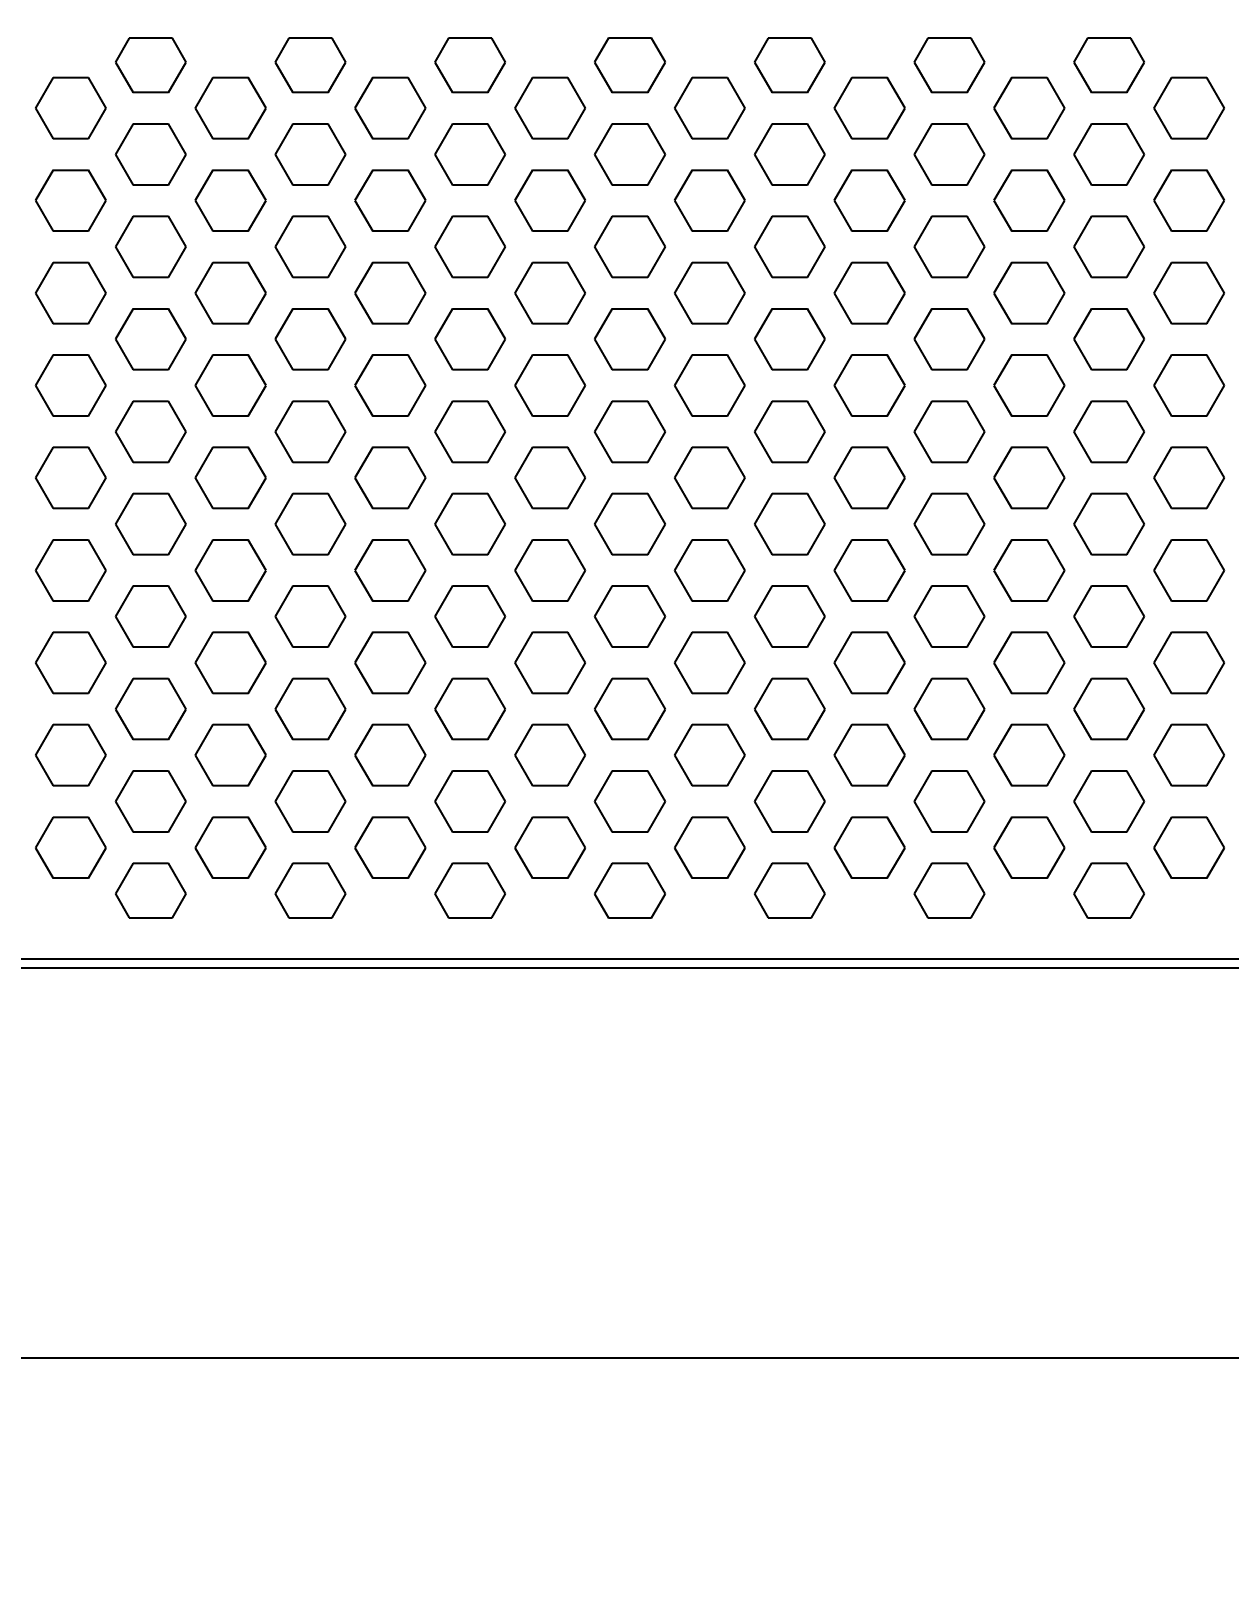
# Model space of a CAD drawing. Header units: inches. Extents: x 0.1 to 21.8, y 1.5 to 18.3.
# Drawn here: x 7.716 to 9.96, y 9.399 to 12.295 of the extents above; entities that cross this region are included whole.
import ezdxf

# ---------------------------------------------------------------- set-up
doc = ezdxf.new("R2010")
doc.units = ezdxf.units.IN
doc.header["$MEASUREMENT"] = 0
doc.layers.get('Defpoints').update_dxf_attribs({"color": 1})
doc.layers.add('Honeycomb', color=7, linetype='Continuous', true_color=0xffffff)
doc.styles.get("Standard").update_dxf_attribs({"font": 'Arial.ttf'})
doc.dimstyles.new('.1 DIM', dxfattribs={"dimscale": 0, "dimtxt": 0.15, "dimasz": 0.1, "dimexe": 0.18, "dimexo": 0.0625, "dimgap": 0.09, "dimtad": 0, "dimtih": 1, "dimtoh": 1, "dimdec": 5, "dimzin": 0, "dimdsep": 46, "dimlunit": 4, "dimtxsty": 'Standard', "dimcen": 0.09, "dimadec": 0, "dimazin": 0, "dimtfac": 1, "dimtdec": 5, "dimtofl": 0, "dimtmove": 0, "dimatfit": 3, "dimfxl": 1, "dimtolj": 1, "dimtzin": 0, "dimarcsym": 0})

# ---------------------------------------------------------------- blocks, each defined once
blk = doc.blocks.new('*D34')
at = {"layer": 'Defpoints', "color": 0, "lineweight": -2, "transparency": 16777216}
for p, q in [((5.7391, 11.5196), (5.7391, 13.0407)), ((17.6225, 11.5196), (17.6225, 13.0407)), ((5.8391, 12.8607), (11.0229, 12.8607)), ((17.5225, 12.8607), (12.3387, 12.8607))]:
    blk.add_line(p, q, dxfattribs=at)
at = {"layer": 'Defpoints', "color": 0, "transparency": 16777216}
for p in [(17.6225, 12.8607), (5.7391, 11.4571), (17.6225, 11.4571)]:
    blk.add_point(p, dxfattribs=at)
for points in [[(5.8391, 12.8773), (5.8391, 12.844), (5.7391, 12.8607)], [(17.5225, 12.8773), (17.5225, 12.844), (17.6225, 12.8607)]]:
    blk.add_solid(points, dxfattribs=at)
at = {"layer": 'Defpoints', "color": 0, "transparency": 16777216, "char_height": 0.15, "attachment_point": 5}
for s, insert in [('\\A1;11{\\H1x;\\S7/8;}"', (11.6808, 13.125)), ('\\A1;[301.84 mm]', (11.6808, 12.6752))]:
    blk.add_mtext(s, dxfattribs=dict(at, insert=insert))
blk = doc.blocks.new('*D35')
at = {"layer": 'Defpoints', "color": 0, "lineweight": -2, "transparency": 16777216}
for p, q in [((7.2322, 10.6786), (7.2322, 9.6283)), ((16.1294, 10.6786), (16.1294, 9.6283)), ((7.3322, 9.8083), (11.0229, 9.8083)), ((16.0294, 9.8083), (12.3387, 9.8083))]:
    blk.add_line(p, q, dxfattribs=at)
at = {"layer": 'Defpoints', "color": 0, "transparency": 16777216}
for p in [(7.2322, 10.7411), (16.1294, 10.7411), (16.1294, 9.8083)]:
    blk.add_point(p, dxfattribs=at)
for points in [[(7.3322, 9.8249), (7.3322, 9.7916), (7.2322, 9.8083)], [(16.0294, 9.8249), (16.0294, 9.7916), (16.1294, 9.8083)]]:
    blk.add_solid(points, dxfattribs=at)
at = {"layer": 'Defpoints', "color": 0, "transparency": 16777216, "char_height": 0.15, "attachment_point": 5}
for s, insert in [('\\A1;8{\\H1x;\\S29/32;}"', (11.6808, 10.0757)), ('\\A1;[225.99 mm]', (11.6808, 9.6228))]:
    blk.add_mtext(s, dxfattribs=dict(at, insert=insert))
blk = doc.blocks.new('*D38')
at = {"layer": 'Defpoints', "color": 0, "lineweight": -2, "transparency": 16777216}
for p, q in [((7.7131, 13.4143), (7.2911, 12.3251)), ((7.8131, 13.4143), (7.7131, 13.4143)), ((7.2322, 12.0831), (7.2322, 12.2631)), ((7.1422, 12.1731), (7.3222, 12.1731))]:
    blk.add_line(p, q, dxfattribs=at)
at = {"layer": 'Defpoints', "color": 0, "transparency": 16777216}
for p in [(7.255, 12.2318), (7.2095, 12.1144)]:
    blk.add_point(p, dxfattribs=at)
blk.add_solid([(7.2756, 12.3311), (7.3067, 12.3191), (7.255, 12.2318)], dxfattribs=at)
at = {"layer": 'Defpoints', "color": 0, "transparency": 16777216, "insert": (8.4699, 13.4143), "char_height": 0.15, "attachment_point": 5}
blk.add_mtext('\\A1;∅{\\H1x;\\S1/8;}"\\P [∅3.20 mm]', dxfattribs=at)

msp = doc.modelspace()

# ---------------------------------------------------------------- linework, layer by layer
at = {"layer": 'Honeycomb', "color": 250, "linetype": 'Continuous'}
for p, q in [((7.90033, 12.281185), (7.874571, 12.236569)), ((7.981395, 12.281185), (7.90033, 12.281185)), ((8.007154, 12.236569), (7.981395, 12.281185)), ((8.199525, 12.281185), (8.173766, 12.236569)), ((8.28059, 12.281185), (8.199525, 12.281185)), ((8.30635, 12.236569), (8.28059, 12.281185)), ((8.49872, 12.281185), (8.472961, 12.236569)), ((8.579785, 12.281185), (8.49872, 12.281185)), ((8.605545, 12.236569), (8.579785, 12.281185)), ((8.797915, 12.281185), (8.772156, 12.236569)), ((8.87898, 12.281185), (8.797915, 12.281185)), ((8.90474, 12.236569), (8.87898, 12.281185)), ((9.09711, 12.281185), (9.071351, 12.236569)), ((9.178176, 12.281185), (9.09711, 12.281185)), ((9.203935, 12.236569), (9.178176, 12.281185)), ((9.396305, 12.281185), (9.370546, 12.236569)), ((9.477371, 12.281185), (9.396305, 12.281185)), ((9.50313, 12.236569), (9.477371, 12.281185)), ((9.6955, 12.281185), (9.669741, 12.236569)), ((9.776566, 12.281185), (9.6955, 12.281185)), ((9.802325, 12.236569), (9.776566, 12.281185)), ((7.874571, 12.236569), (7.907717, 12.179158)), ((7.974009, 12.179158), (8.007154, 12.236569)), ((8.173766, 12.236569), (8.206912, 12.179158)), ((8.273204, 12.179158), (8.30635, 12.236569)), ((8.472961, 12.236569), (8.506107, 12.179158)), ((8.572399, 12.179158), (8.605545, 12.236569)), ((8.772156, 12.236569), (8.805302, 12.179158)), ((8.871594, 12.179158), (8.90474, 12.236569)), ((9.071351, 12.236569), (9.104497, 12.179158)), ((9.170789, 12.179158), (9.203935, 12.236569)), ((9.370546, 12.236569), (9.403692, 12.179158)), ((9.469984, 12.179158), (9.50313, 12.236569)), ((9.669741, 12.236569), (9.702887, 12.179158)), ((9.769179, 12.179158), (9.802325, 12.236569)), ((7.758119, 12.20737), (7.724973, 12.149959)), ((7.758119, 12.20737), (7.824411, 12.20737)), ((7.857557, 12.149959), (7.824411, 12.20737)), ((8.057314, 12.20737), (8.024168, 12.149959)), ((8.057314, 12.20737), (8.123606, 12.20737)), ((8.156752, 12.149959), (8.123606, 12.20737)), ((8.356509, 12.20737), (8.323363, 12.149959)), ((8.356509, 12.20737), (8.422801, 12.20737)), ((8.455947, 12.149959), (8.422801, 12.20737)), ((8.655704, 12.20737), (8.622559, 12.149959)), ((8.655704, 12.20737), (8.721996, 12.20737)), ((8.755142, 12.149959), (8.721996, 12.20737)), ((8.954899, 12.20737), (8.921754, 12.149959)), ((8.954899, 12.20737), (9.021191, 12.20737)), ((9.054337, 12.149959), (9.021191, 12.20737)), ((9.254095, 12.20737), (9.220949, 12.149959)), ((9.254095, 12.20737), (9.320386, 12.20737)), ((9.353532, 12.149959), (9.320386, 12.20737)), ((9.55329, 12.20737), (9.520144, 12.149959)), ((9.55329, 12.20737), (9.619581, 12.20737)), ((9.652727, 12.149959), (9.619581, 12.20737)), ((9.852485, 12.20737), (9.819339, 12.149959)), ((9.852485, 12.20737), (9.918777, 12.20737)), ((9.951922, 12.149959), (9.918777, 12.20737)), ((7.974009, 12.179158), (7.907717, 12.179158)), ((8.273204, 12.179158), (8.206912, 12.179158)), ((8.572399, 12.179158), (8.506107, 12.179158)), ((8.871594, 12.179158), (8.805302, 12.179158)), ((9.170789, 12.179158), (9.104497, 12.179158)), ((9.469984, 12.179158), (9.403692, 12.179158)), ((9.769179, 12.179158), (9.702887, 12.179158)), ((7.724973, 12.149959), (7.758119, 12.092549)), ((7.824411, 12.092549), (7.857557, 12.149959)), ((8.024168, 12.149959), (8.057314, 12.092549)), ((8.123606, 12.092549), (8.156752, 12.149959)), ((8.323363, 12.149959), (8.356509, 12.092549)), ((8.422801, 12.092549), (8.455947, 12.149959)), ((8.622559, 12.149959), (8.655704, 12.092549)), ((8.721996, 12.092549), (8.755142, 12.149959)), ((8.921754, 12.149959), (8.954899, 12.092549)), ((9.021191, 12.092549), (9.054337, 12.149959)), ((9.220949, 12.149959), (9.254095, 12.092549)), ((9.320386, 12.092549), (9.353532, 12.149959)), ((9.520144, 12.149959), (9.55329, 12.092549)), ((9.619581, 12.092549), (9.652727, 12.149959)), ((9.819339, 12.149959), (9.852485, 12.092549)), ((9.918777, 12.092549), (9.951922, 12.149959)), ((7.907717, 12.120761), (7.874571, 12.06335)), ((7.907717, 12.120761), (7.974009, 12.120761)), ((8.007154, 12.06335), (7.974009, 12.120761)), ((8.206912, 12.120761), (8.173766, 12.06335)), ((8.206912, 12.120761), (8.273204, 12.120761)), ((8.30635, 12.06335), (8.273204, 12.120761)), ((8.506107, 12.120761), (8.472961, 12.06335)), ((8.506107, 12.120761), (8.572399, 12.120761)), ((8.605545, 12.06335), (8.572399, 12.120761)), ((8.805302, 12.120761), (8.772156, 12.06335)), ((8.805302, 12.120761), (8.871594, 12.120761)), ((8.90474, 12.06335), (8.871594, 12.120761)), ((9.104497, 12.120761), (9.071351, 12.06335)), ((9.104497, 12.120761), (9.170789, 12.120761)), ((9.203935, 12.06335), (9.170789, 12.120761)), ((9.403692, 12.120761), (9.370546, 12.06335)), ((9.403692, 12.120761), (9.469984, 12.120761)), ((9.50313, 12.06335), (9.469984, 12.120761)), ((9.702887, 12.120761), (9.669741, 12.06335)), ((9.702887, 12.120761), (9.769179, 12.120761)), ((9.802325, 12.06335), (9.769179, 12.120761)), ((7.824411, 12.092549), (7.758119, 12.092549)), ((8.123606, 12.092549), (8.057314, 12.092549)), ((8.422801, 12.092549), (8.356509, 12.092549)), ((8.721996, 12.092549), (8.655704, 12.092549)), ((9.021191, 12.092549), (8.954899, 12.092549)), ((9.320386, 12.092549), (9.254095, 12.092549)), ((9.619581, 12.092549), (9.55329, 12.092549)), ((9.918777, 12.092549), (9.852485, 12.092549)), ((7.874571, 12.06335), (7.907717, 12.00594)), ((7.974009, 12.00594), (8.007154, 12.06335)), ((8.173766, 12.06335), (8.206912, 12.00594)), ((8.273204, 12.00594), (8.30635, 12.06335)), ((8.472961, 12.06335), (8.506107, 12.00594)), ((8.572399, 12.00594), (8.605545, 12.06335)), ((8.772156, 12.06335), (8.805302, 12.00594)), ((8.871594, 12.00594), (8.90474, 12.06335)), ((9.071351, 12.06335), (9.104497, 12.00594)), ((9.170789, 12.00594), (9.203935, 12.06335)), ((9.370546, 12.06335), (9.403692, 12.00594)), ((9.469984, 12.00594), (9.50313, 12.06335)), ((9.669741, 12.06335), (9.702887, 12.00594)), ((9.769179, 12.00594), (9.802325, 12.06335)), ((7.758119, 12.034152), (7.724973, 11.976741)), ((7.758119, 12.034152), (7.824411, 12.034152)), ((7.857557, 11.976741), (7.824411, 12.034152)), ((8.057314, 12.034152), (8.024168, 11.976741)), ((8.057314, 12.034152), (8.123606, 12.034152)), ((8.156752, 11.976741), (8.123606, 12.034152)), ((8.356509, 12.034152), (8.323363, 11.976741)), ((8.356509, 12.034152), (8.422801, 12.034152)), ((8.455947, 11.976741), (8.422801, 12.034152)), ((8.655704, 12.034152), (8.622559, 11.976741)), ((8.655704, 12.034152), (8.721996, 12.034152)), ((8.755142, 11.976741), (8.721996, 12.034152)), ((8.954899, 12.034152), (8.921754, 11.976741)), ((8.954899, 12.034152), (9.021191, 12.034152)), ((9.054337, 11.976741), (9.021191, 12.034152)), ((9.254095, 12.034152), (9.220949, 11.976741)), ((9.254095, 12.034152), (9.320386, 12.034152)), ((9.353532, 11.976741), (9.320386, 12.034152)), ((9.55329, 12.034152), (9.520144, 11.976741)), ((9.55329, 12.034152), (9.619581, 12.034152)), ((9.652727, 11.976741), (9.619581, 12.034152)), ((9.852485, 12.034152), (9.819339, 11.976741)), ((9.852485, 12.034152), (9.918777, 12.034152)), ((9.951922, 11.976741), (9.918777, 12.034152)), ((7.974009, 12.00594), (7.907717, 12.00594)), ((8.273204, 12.00594), (8.206912, 12.00594)), ((8.572399, 12.00594), (8.506107, 12.00594)), ((8.871594, 12.00594), (8.805302, 12.00594)), ((9.170789, 12.00594), (9.104497, 12.00594)), ((9.469984, 12.00594), (9.403692, 12.00594)), ((9.769179, 12.00594), (9.702887, 12.00594)), ((7.724973, 11.976741), (7.758119, 11.919331)), ((7.824411, 11.919331), (7.857557, 11.976741)), ((8.024168, 11.976741), (8.057314, 11.919331)), ((8.123606, 11.919331), (8.156752, 11.976741)), ((8.323363, 11.976741), (8.356509, 11.919331)), ((8.422801, 11.919331), (8.455947, 11.976741)), ((8.622559, 11.976741), (8.655704, 11.919331)), ((8.721996, 11.919331), (8.755142, 11.976741)), ((8.921754, 11.976741), (8.954899, 11.919331)), ((9.021191, 11.919331), (9.054337, 11.976741)), ((9.220949, 11.976741), (9.254095, 11.919331)), ((9.320386, 11.919331), (9.353532, 11.976741)), ((9.520144, 11.976741), (9.55329, 11.919331)), ((9.619581, 11.919331), (9.652727, 11.976741)), ((9.819339, 11.976741), (9.852485, 11.919331)), ((9.918777, 11.919331), (9.951922, 11.976741)), ((7.907717, 11.947543), (7.874571, 11.890132)), ((7.907717, 11.947543), (7.974009, 11.947543)), ((8.007154, 11.890132), (7.974009, 11.947543)), ((8.206912, 11.947543), (8.173766, 11.890132)), ((8.206912, 11.947543), (8.273204, 11.947543)), ((8.30635, 11.890132), (8.273204, 11.947543)), ((8.506107, 11.947543), (8.472961, 11.890132)), ((8.506107, 11.947543), (8.572399, 11.947543)), ((8.605545, 11.890132), (8.572399, 11.947543)), ((8.805302, 11.947543), (8.772156, 11.890132)), ((8.805302, 11.947543), (8.871594, 11.947543)), ((8.90474, 11.890132), (8.871594, 11.947543)), ((9.104497, 11.947543), (9.071351, 11.890132)), ((9.104497, 11.947543), (9.170789, 11.947543)), ((9.203935, 11.890132), (9.170789, 11.947543)), ((9.403692, 11.947543), (9.370546, 11.890132)), ((9.403692, 11.947543), (9.469984, 11.947543)), ((9.50313, 11.890132), (9.469984, 11.947543)), ((9.702887, 11.947543), (9.669741, 11.890132)), ((9.702887, 11.947543), (9.769179, 11.947543)), ((9.802325, 11.890132), (9.769179, 11.947543)), ((7.824411, 11.919331), (7.758119, 11.919331)), ((8.123606, 11.919331), (8.057314, 11.919331)), ((8.422801, 11.919331), (8.356509, 11.919331)), ((8.721996, 11.919331), (8.655704, 11.919331)), ((9.021191, 11.919331), (8.954899, 11.919331)), ((9.320386, 11.919331), (9.254095, 11.919331)), ((9.619581, 11.919331), (9.55329, 11.919331)), ((9.918777, 11.919331), (9.852485, 11.919331)), ((7.874571, 11.890132), (7.907717, 11.832722)), ((7.974009, 11.832722), (8.007154, 11.890132)), ((8.173766, 11.890132), (8.206912, 11.832722)), ((8.273204, 11.832722), (8.30635, 11.890132)), ((8.472961, 11.890132), (8.506107, 11.832722)), ((8.572399, 11.832722), (8.605545, 11.890132)), ((8.772156, 11.890132), (8.805302, 11.832722)), ((8.871594, 11.832722), (8.90474, 11.890132)), ((9.071351, 11.890132), (9.104497, 11.832722)), ((9.170789, 11.832722), (9.203935, 11.890132)), ((9.370546, 11.890132), (9.403692, 11.832722)), ((9.469984, 11.832722), (9.50313, 11.890132)), ((9.669741, 11.890132), (9.702887, 11.832722)), ((9.769179, 11.832722), (9.802325, 11.890132)), ((7.758119, 11.860933), (7.724973, 11.803523)), ((7.758119, 11.860933), (7.824411, 11.860933)), ((7.857557, 11.803523), (7.824411, 11.860933)), ((8.057314, 11.860933), (8.024168, 11.803523)), ((8.057314, 11.860933), (8.123606, 11.860933)), ((8.156752, 11.803523), (8.123606, 11.860933)), ((8.356509, 11.860933), (8.323363, 11.803523)), ((8.356509, 11.860933), (8.422801, 11.860933)), ((8.455947, 11.803523), (8.422801, 11.860933)), ((8.655704, 11.860933), (8.622559, 11.803523)), ((8.655704, 11.860933), (8.721996, 11.860933)), ((8.755142, 11.803523), (8.721996, 11.860933)), ((8.954899, 11.860933), (8.921754, 11.803523)), ((8.954899, 11.860933), (9.021191, 11.860933)), ((9.054337, 11.803523), (9.021191, 11.860933)), ((9.254095, 11.860933), (9.220949, 11.803523)), ((9.254095, 11.860933), (9.320386, 11.860933)), ((9.353532, 11.803523), (9.320386, 11.860933)), ((9.55329, 11.860933), (9.520144, 11.803523)), ((9.55329, 11.860933), (9.619581, 11.860933)), ((9.652727, 11.803523), (9.619581, 11.860933)), ((9.852485, 11.860933), (9.819339, 11.803523)), ((9.852485, 11.860933), (9.918777, 11.860933)), ((9.951922, 11.803523), (9.918777, 11.860933)), ((7.974009, 11.832722), (7.907717, 11.832722)), ((8.273204, 11.832722), (8.206912, 11.832722)), ((8.572399, 11.832722), (8.506107, 11.832722)), ((8.871594, 11.832722), (8.805302, 11.832722)), ((9.170789, 11.832722), (9.104497, 11.832722)), ((9.469984, 11.832722), (9.403692, 11.832722)), ((9.769179, 11.832722), (9.702887, 11.832722)), ((7.724973, 11.803523), (7.758119, 11.746113)), ((7.824411, 11.746113), (7.857557, 11.803523)), ((8.024168, 11.803523), (8.057314, 11.746113)), ((8.123606, 11.746113), (8.156752, 11.803523)), ((8.323363, 11.803523), (8.356509, 11.746113)), ((8.422801, 11.746113), (8.455947, 11.803523)), ((8.622559, 11.803523), (8.655704, 11.746113)), ((8.721996, 11.746113), (8.755142, 11.803523)), ((8.921754, 11.803523), (8.954899, 11.746113)), ((9.021191, 11.746113), (9.054337, 11.803523)), ((9.220949, 11.803523), (9.254095, 11.746113)), ((9.320386, 11.746113), (9.353532, 11.803523)), ((9.520144, 11.803523), (9.55329, 11.746113)), ((9.619581, 11.746113), (9.652727, 11.803523)), ((9.819339, 11.803523), (9.852485, 11.746113)), ((9.918777, 11.746113), (9.951922, 11.803523)), ((7.907717, 11.774324), (7.874571, 11.716914)), ((7.907717, 11.774324), (7.974009, 11.774324)), ((8.007154, 11.716914), (7.974009, 11.774324)), ((8.206912, 11.774324), (8.173766, 11.716914)), ((8.206912, 11.774324), (8.273204, 11.774324)), ((8.30635, 11.716914), (8.273204, 11.774324)), ((8.506107, 11.774324), (8.472961, 11.716914)), ((8.506107, 11.774324), (8.572399, 11.774324)), ((8.605545, 11.716914), (8.572399, 11.774324)), ((8.805302, 11.774324), (8.772156, 11.716914)), ((8.805302, 11.774324), (8.871594, 11.774324)), ((8.90474, 11.716914), (8.871594, 11.774324)), ((9.104497, 11.774324), (9.071351, 11.716914)), ((9.104497, 11.774324), (9.170789, 11.774324)), ((9.203935, 11.716914), (9.170789, 11.774324)), ((9.403692, 11.774324), (9.370546, 11.716914)), ((9.403692, 11.774324), (9.469984, 11.774324)), ((9.50313, 11.716914), (9.469984, 11.774324)), ((9.702887, 11.774324), (9.669741, 11.716914)), ((9.702887, 11.774324), (9.769179, 11.774324)), ((9.802325, 11.716914), (9.769179, 11.774324)), ((7.824411, 11.746113), (7.758119, 11.746113)), ((8.123606, 11.746113), (8.057314, 11.746113)), ((8.422801, 11.746113), (8.356509, 11.746113)), ((8.721996, 11.746113), (8.655704, 11.746113)), ((9.021191, 11.746113), (8.954899, 11.746113)), ((9.320386, 11.746113), (9.254095, 11.746113)), ((9.619581, 11.746113), (9.55329, 11.746113)), ((9.918777, 11.746113), (9.852485, 11.746113)), ((7.874571, 11.716914), (7.907717, 11.659504)), ((7.974009, 11.659504), (8.007154, 11.716914)), ((8.173766, 11.716914), (8.206912, 11.659504)), ((8.273204, 11.659504), (8.30635, 11.716914)), ((8.472961, 11.716914), (8.506107, 11.659504)), ((8.572399, 11.659504), (8.605545, 11.716914)), ((8.772156, 11.716914), (8.805302, 11.659504)), ((8.871594, 11.659504), (8.90474, 11.716914)), ((9.071351, 11.716914), (9.104497, 11.659504)), ((9.170789, 11.659504), (9.203935, 11.716914)), ((9.370546, 11.716914), (9.403692, 11.659504)), ((9.469984, 11.659504), (9.50313, 11.716914)), ((9.669741, 11.716914), (9.702887, 11.659504)), ((9.769179, 11.659504), (9.802325, 11.716914)), ((7.758119, 11.687715), (7.724973, 11.630305)), ((7.758119, 11.687715), (7.824411, 11.687715)), ((7.857557, 11.630305), (7.824411, 11.687715)), ((8.057314, 11.687715), (8.024168, 11.630305)), ((8.057314, 11.687715), (8.123606, 11.687715)), ((8.156752, 11.630305), (8.123606, 11.687715)), ((8.356509, 11.687715), (8.323363, 11.630305)), ((8.356509, 11.687715), (8.422801, 11.687715)), ((8.455947, 11.630305), (8.422801, 11.687715)), ((8.655704, 11.687715), (8.622559, 11.630305)), ((8.655704, 11.687715), (8.721996, 11.687715)), ((8.755142, 11.630305), (8.721996, 11.687715)), ((8.954899, 11.687715), (8.921754, 11.630305)), ((8.954899, 11.687715), (9.021191, 11.687715)), ((9.054337, 11.630305), (9.021191, 11.687715)), ((9.254095, 11.687715), (9.220949, 11.630305)), ((9.254095, 11.687715), (9.320386, 11.687715)), ((9.353532, 11.630305), (9.320386, 11.687715)), ((9.55329, 11.687715), (9.520144, 11.630305)), ((9.55329, 11.687715), (9.619581, 11.687715)), ((9.652727, 11.630305), (9.619581, 11.687715)), ((9.852485, 11.687715), (9.819339, 11.630305)), ((9.852485, 11.687715), (9.918777, 11.687715)), ((9.951922, 11.630305), (9.918777, 11.687715)), ((7.974009, 11.659504), (7.907717, 11.659504)), ((8.273204, 11.659504), (8.206912, 11.659504)), ((8.572399, 11.659504), (8.506107, 11.659504)), ((8.871594, 11.659504), (8.805302, 11.659504)), ((9.170789, 11.659504), (9.104497, 11.659504)), ((9.469984, 11.659504), (9.403692, 11.659504)), ((9.769179, 11.659504), (9.702887, 11.659504)), ((7.724973, 11.630305), (7.758119, 11.572894)), ((7.824411, 11.572894), (7.857557, 11.630305)), ((8.024168, 11.630305), (8.057314, 11.572894)), ((8.123606, 11.572894), (8.156752, 11.630305)), ((8.323363, 11.630305), (8.356509, 11.572894)), ((8.422801, 11.572894), (8.455947, 11.630305)), ((8.622559, 11.630305), (8.655704, 11.572894)), ((8.721996, 11.572894), (8.755142, 11.630305)), ((8.921754, 11.630305), (8.954899, 11.572894)), ((9.021191, 11.572894), (9.054337, 11.630305)), ((9.220949, 11.630305), (9.254095, 11.572894)), ((9.320386, 11.572894), (9.353532, 11.630305)), ((9.520144, 11.630305), (9.55329, 11.572894)), ((9.619581, 11.572894), (9.652727, 11.630305)), ((9.819339, 11.630305), (9.852485, 11.572894)), ((9.918777, 11.572894), (9.951922, 11.630305)), ((7.907717, 11.601106), (7.874571, 11.543696)), ((7.907717, 11.601106), (7.974009, 11.601106)), ((8.007154, 11.543696), (7.974009, 11.601106)), ((8.206912, 11.601106), (8.173766, 11.543696)), ((8.206912, 11.601106), (8.273204, 11.601106)), ((8.30635, 11.543696), (8.273204, 11.601106)), ((8.506107, 11.601106), (8.472961, 11.543696)), ((8.506107, 11.601106), (8.572399, 11.601106)), ((8.605545, 11.543696), (8.572399, 11.601106)), ((8.805302, 11.601106), (8.772156, 11.543696)), ((8.805302, 11.601106), (8.871594, 11.601106)), ((8.90474, 11.543696), (8.871594, 11.601106)), ((9.104497, 11.601106), (9.071351, 11.543696)), ((9.104497, 11.601106), (9.170789, 11.601106)), ((9.203935, 11.543696), (9.170789, 11.601106)), ((9.403692, 11.601106), (9.370546, 11.543696)), ((9.403692, 11.601106), (9.469984, 11.601106)), ((9.50313, 11.543696), (9.469984, 11.601106)), ((9.702887, 11.601106), (9.669741, 11.543696)), ((9.702887, 11.601106), (9.769179, 11.601106)), ((9.802325, 11.543696), (9.769179, 11.601106)), ((7.824411, 11.572894), (7.758119, 11.572894)), ((8.123606, 11.572894), (8.057314, 11.572894)), ((8.422801, 11.572894), (8.356509, 11.572894)), ((8.721996, 11.572894), (8.655704, 11.572894)), ((9.021191, 11.572894), (8.954899, 11.572894)), ((9.320386, 11.572894), (9.254095, 11.572894)), ((9.619581, 11.572894), (9.55329, 11.572894)), ((9.918777, 11.572894), (9.852485, 11.572894)), ((7.874571, 11.543696), (7.907717, 11.486285)), ((7.974009, 11.486285), (8.007154, 11.543696)), ((8.173766, 11.543696), (8.206912, 11.486285)), ((8.273204, 11.486285), (8.30635, 11.543696)), ((8.472961, 11.543696), (8.506107, 11.486285)), ((8.572399, 11.486285), (8.605545, 11.543696)), ((8.772156, 11.543696), (8.805302, 11.486285)), ((8.871594, 11.486285), (8.90474, 11.543696)), ((9.071351, 11.543696), (9.104497, 11.486285)), ((9.170789, 11.486285), (9.203935, 11.543696)), ((9.370546, 11.543696), (9.403692, 11.486285)), ((9.469984, 11.486285), (9.50313, 11.543696)), ((9.669741, 11.543696), (9.702887, 11.486285)), ((9.769179, 11.486285), (9.802325, 11.543696)), ((7.758119, 11.514497), (7.724973, 11.457087)), ((7.758119, 11.514497), (7.824411, 11.514497)), ((7.857557, 11.457087), (7.824411, 11.514497)), ((8.057314, 11.514497), (8.024168, 11.457087)), ((8.057314, 11.514497), (8.123606, 11.514497)), ((8.156752, 11.457087), (8.123606, 11.514497)), ((8.356509, 11.514497), (8.323363, 11.457087)), ((8.356509, 11.514497), (8.422801, 11.514497)), ((8.455947, 11.457087), (8.422801, 11.514497)), ((8.655704, 11.514497), (8.622559, 11.457087)), ((8.655704, 11.514497), (8.721996, 11.514497)), ((8.755142, 11.457087), (8.721996, 11.514497)), ((8.954899, 11.514497), (8.921754, 11.457087)), ((8.954899, 11.514497), (9.021191, 11.514497)), ((9.054337, 11.457087), (9.021191, 11.514497)), ((9.254095, 11.514497), (9.220949, 11.457087)), ((9.254095, 11.514497), (9.320386, 11.514497)), ((9.353532, 11.457087), (9.320386, 11.514497)), ((9.55329, 11.514497), (9.520144, 11.457087)), ((9.55329, 11.514497), (9.619581, 11.514497)), ((9.652727, 11.457087), (9.619581, 11.514497)), ((9.852485, 11.514497), (9.819339, 11.457087)), ((9.852485, 11.514497), (9.918777, 11.514497)), ((9.951922, 11.457087), (9.918777, 11.514497)), ((7.974009, 11.486285), (7.907717, 11.486285)), ((8.273204, 11.486285), (8.206912, 11.486285)), ((8.572399, 11.486285), (8.506107, 11.486285)), ((8.871594, 11.486285), (8.805302, 11.486285)), ((9.170789, 11.486285), (9.104497, 11.486285)), ((9.469984, 11.486285), (9.403692, 11.486285)), ((9.769179, 11.486285), (9.702887, 11.486285)), ((7.724973, 11.457087), (7.758119, 11.399676)), ((7.824411, 11.399676), (7.857557, 11.457087)), ((8.024168, 11.457087), (8.057314, 11.399676)), ((8.123606, 11.399676), (8.156752, 11.457087)), ((8.323363, 11.457087), (8.356509, 11.399676)), ((8.422801, 11.399676), (8.455947, 11.457087)), ((8.622559, 11.457087), (8.655704, 11.399676)), ((8.721996, 11.399676), (8.755142, 11.457087)), ((8.921754, 11.457087), (8.954899, 11.399676)), ((9.021191, 11.399676), (9.054337, 11.457087)), ((9.220949, 11.457087), (9.254095, 11.399676)), ((9.320386, 11.399676), (9.353532, 11.457087)), ((9.520144, 11.457087), (9.55329, 11.399676)), ((9.619581, 11.399676), (9.652727, 11.457087)), ((9.819339, 11.457087), (9.852485, 11.399676)), ((9.918777, 11.399676), (9.951922, 11.457087)), ((7.907717, 11.427888), (7.874571, 11.370478)), ((7.907717, 11.427888), (7.974009, 11.427888)), ((8.007154, 11.370478), (7.974009, 11.427888)), ((8.206912, 11.427888), (8.173766, 11.370478)), ((8.206912, 11.427888), (8.273204, 11.427888)), ((8.30635, 11.370478), (8.273204, 11.427888)), ((8.506107, 11.427888), (8.472961, 11.370478)), ((8.506107, 11.427888), (8.572399, 11.427888)), ((8.605545, 11.370478), (8.572399, 11.427888)), ((8.805302, 11.427888), (8.772156, 11.370478)), ((8.805302, 11.427888), (8.871594, 11.427888)), ((8.90474, 11.370478), (8.871594, 11.427888)), ((9.104497, 11.427888), (9.071351, 11.370478)), ((9.104497, 11.427888), (9.170789, 11.427888)), ((9.203935, 11.370478), (9.170789, 11.427888)), ((9.403692, 11.427888), (9.370546, 11.370478)), ((9.403692, 11.427888), (9.469984, 11.427888)), ((9.50313, 11.370478), (9.469984, 11.427888)), ((9.702887, 11.427888), (9.669741, 11.370478)), ((9.702887, 11.427888), (9.769179, 11.427888)), ((9.802325, 11.370478), (9.769179, 11.427888)), ((7.824411, 11.399676), (7.758119, 11.399676)), ((8.123606, 11.399676), (8.057314, 11.399676)), ((8.422801, 11.399676), (8.356509, 11.399676)), ((8.721996, 11.399676), (8.655704, 11.399676)), ((9.021191, 11.399676), (8.954899, 11.399676)), ((9.320386, 11.399676), (9.254095, 11.399676)), ((9.619581, 11.399676), (9.55329, 11.399676)), ((9.918777, 11.399676), (9.852485, 11.399676)), ((7.874571, 11.370478), (7.907717, 11.313067)), ((7.974009, 11.313067), (8.007154, 11.370478)), ((8.173766, 11.370478), (8.206912, 11.313067)), ((8.273204, 11.313067), (8.30635, 11.370478)), ((8.472961, 11.370478), (8.506107, 11.313067)), ((8.572399, 11.313067), (8.605545, 11.370478)), ((8.772156, 11.370478), (8.805302, 11.313067)), ((8.871594, 11.313067), (8.90474, 11.370478)), ((9.071351, 11.370478), (9.104497, 11.313067)), ((9.170789, 11.313067), (9.203935, 11.370478)), ((9.370546, 11.370478), (9.403692, 11.313067)), ((9.469984, 11.313067), (9.50313, 11.370478)), ((9.669741, 11.370478), (9.702887, 11.313067)), ((9.769179, 11.313067), (9.802325, 11.370478)), ((7.758119, 11.341279), (7.724973, 11.283868)), ((7.758119, 11.341279), (7.824411, 11.341279)), ((7.857557, 11.283868), (7.824411, 11.341279)), ((8.057314, 11.341279), (8.024168, 11.283868)), ((8.057314, 11.341279), (8.123606, 11.341279)), ((8.156752, 11.283868), (8.123606, 11.341279)), ((8.356509, 11.341279), (8.323363, 11.283868)), ((8.356509, 11.341279), (8.422801, 11.341279)), ((8.455947, 11.283868), (8.422801, 11.341279)), ((8.655704, 11.341279), (8.622559, 11.283868)), ((8.655704, 11.341279), (8.721996, 11.341279)), ((8.755142, 11.283868), (8.721996, 11.341279)), ((8.954899, 11.341279), (8.921754, 11.283868)), ((8.954899, 11.341279), (9.021191, 11.341279)), ((9.054337, 11.283868), (9.021191, 11.341279)), ((9.254095, 11.341279), (9.220949, 11.283868)), ((9.254095, 11.341279), (9.320386, 11.341279)), ((9.353532, 11.283868), (9.320386, 11.341279)), ((9.55329, 11.341279), (9.520144, 11.283868)), ((9.55329, 11.341279), (9.619581, 11.341279)), ((9.652727, 11.283868), (9.619581, 11.341279)), ((9.852485, 11.341279), (9.819339, 11.283868)), ((9.852485, 11.341279), (9.918777, 11.341279)), ((9.951922, 11.283868), (9.918777, 11.341279)), ((7.974009, 11.313067), (7.907717, 11.313067)), ((8.273204, 11.313067), (8.206912, 11.313067)), ((8.572399, 11.313067), (8.506107, 11.313067)), ((8.871594, 11.313067), (8.805302, 11.313067)), ((9.170789, 11.313067), (9.104497, 11.313067)), ((9.469984, 11.313067), (9.403692, 11.313067)), ((9.769179, 11.313067), (9.702887, 11.313067)), ((7.724973, 11.283868), (7.758119, 11.226458)), ((7.824411, 11.226458), (7.857557, 11.283868)), ((8.024168, 11.283868), (8.057314, 11.226458)), ((8.123606, 11.226458), (8.156752, 11.283868)), ((8.323363, 11.283868), (8.356509, 11.226458)), ((8.422801, 11.226458), (8.455947, 11.283868)), ((8.622559, 11.283868), (8.655704, 11.226458)), ((8.721996, 11.226458), (8.755142, 11.283868)), ((8.921754, 11.283868), (8.954899, 11.226458)), ((9.021191, 11.226458), (9.054337, 11.283868)), ((9.220949, 11.283868), (9.254095, 11.226458)), ((9.320386, 11.226458), (9.353532, 11.283868)), ((9.520144, 11.283868), (9.55329, 11.226458)), ((9.619581, 11.226458), (9.652727, 11.283868)), ((9.819339, 11.283868), (9.852485, 11.226458)), ((9.918777, 11.226458), (9.951922, 11.283868)), ((7.907717, 11.25467), (7.874571, 11.197259)), ((7.907717, 11.25467), (7.974009, 11.25467)), ((8.007154, 11.197259), (7.974009, 11.25467)), ((8.206912, 11.25467), (8.173766, 11.197259)), ((8.206912, 11.25467), (8.273204, 11.25467)), ((8.30635, 11.197259), (8.273204, 11.25467)), ((8.506107, 11.25467), (8.472961, 11.197259)), ((8.506107, 11.25467), (8.572399, 11.25467)), ((8.605545, 11.197259), (8.572399, 11.25467)), ((8.805302, 11.25467), (8.772156, 11.197259)), ((8.805302, 11.25467), (8.871594, 11.25467)), ((8.90474, 11.197259), (8.871594, 11.25467)), ((9.104497, 11.25467), (9.071351, 11.197259)), ((9.104497, 11.25467), (9.170789, 11.25467)), ((9.203935, 11.197259), (9.170789, 11.25467)), ((9.403692, 11.25467), (9.370546, 11.197259)), ((9.403692, 11.25467), (9.469984, 11.25467)), ((9.50313, 11.197259), (9.469984, 11.25467)), ((9.702887, 11.25467), (9.669741, 11.197259)), ((9.702887, 11.25467), (9.769179, 11.25467)), ((9.802325, 11.197259), (9.769179, 11.25467)), ((7.824411, 11.226458), (7.758119, 11.226458)), ((8.123606, 11.226458), (8.057314, 11.226458)), ((8.422801, 11.226458), (8.356509, 11.226458)), ((8.721996, 11.226458), (8.655704, 11.226458)), ((9.021191, 11.226458), (8.954899, 11.226458)), ((9.320386, 11.226458), (9.254095, 11.226458)), ((9.619581, 11.226458), (9.55329, 11.226458)), ((9.918777, 11.226458), (9.852485, 11.226458)), ((7.874571, 11.197259), (7.907717, 11.139849)), ((7.974009, 11.139849), (8.007154, 11.197259)), ((8.173766, 11.197259), (8.206912, 11.139849)), ((8.273204, 11.139849), (8.30635, 11.197259)), ((8.472961, 11.197259), (8.506107, 11.139849)), ((8.572399, 11.139849), (8.605545, 11.197259)), ((8.772156, 11.197259), (8.805302, 11.139849)), ((8.871594, 11.139849), (8.90474, 11.197259)), ((9.071351, 11.197259), (9.104497, 11.139849)), ((9.170789, 11.139849), (9.203935, 11.197259)), ((9.370546, 11.197259), (9.403692, 11.139849)), ((9.469984, 11.139849), (9.50313, 11.197259)), ((9.669741, 11.197259), (9.702887, 11.139849)), ((9.769179, 11.139849), (9.802325, 11.197259)), ((7.758119, 11.168061), (7.724973, 11.11065)), ((7.758119, 11.168061), (7.824411, 11.168061)), ((7.857557, 11.11065), (7.824411, 11.168061)), ((8.057314, 11.168061), (8.024168, 11.11065)), ((8.057314, 11.168061), (8.123606, 11.168061)), ((8.156752, 11.11065), (8.123606, 11.168061)), ((8.356509, 11.168061), (8.323363, 11.11065)), ((8.356509, 11.168061), (8.422801, 11.168061)), ((8.455947, 11.11065), (8.422801, 11.168061)), ((8.655704, 11.168061), (8.622559, 11.11065)), ((8.655704, 11.168061), (8.721996, 11.168061)), ((8.755142, 11.11065), (8.721996, 11.168061)), ((8.954899, 11.168061), (8.921754, 11.11065)), ((8.954899, 11.168061), (9.021191, 11.168061)), ((9.054337, 11.11065), (9.021191, 11.168061)), ((9.254095, 11.168061), (9.220949, 11.11065)), ((9.254095, 11.168061), (9.320386, 11.168061)), ((9.353532, 11.11065), (9.320386, 11.168061)), ((9.55329, 11.168061), (9.520144, 11.11065)), ((9.55329, 11.168061), (9.619581, 11.168061)), ((9.652727, 11.11065), (9.619581, 11.168061)), ((9.852485, 11.168061), (9.819339, 11.11065)), ((9.852485, 11.168061), (9.918777, 11.168061)), ((9.951922, 11.11065), (9.918777, 11.168061)), ((7.974009, 11.139849), (7.907717, 11.139849)), ((8.273204, 11.139849), (8.206912, 11.139849)), ((8.572399, 11.139849), (8.506107, 11.139849)), ((8.871594, 11.139849), (8.805302, 11.139849)), ((9.170789, 11.139849), (9.104497, 11.139849)), ((9.469984, 11.139849), (9.403692, 11.139849)), ((9.769179, 11.139849), (9.702887, 11.139849)), ((7.724973, 11.11065), (7.758119, 11.05324)), ((7.824411, 11.05324), (7.857557, 11.11065)), ((8.024168, 11.11065), (8.057314, 11.05324)), ((8.123606, 11.05324), (8.156752, 11.11065)), ((8.323363, 11.11065), (8.356509, 11.05324)), ((8.422801, 11.05324), (8.455947, 11.11065)), ((8.622559, 11.11065), (8.655704, 11.05324)), ((8.721996, 11.05324), (8.755142, 11.11065)), ((8.921754, 11.11065), (8.954899, 11.05324)), ((9.021191, 11.05324), (9.054337, 11.11065)), ((9.220949, 11.11065), (9.254095, 11.05324)), ((9.320386, 11.05324), (9.353532, 11.11065)), ((9.520144, 11.11065), (9.55329, 11.05324)), ((9.619581, 11.05324), (9.652727, 11.11065)), ((9.819339, 11.11065), (9.852485, 11.05324)), ((9.918777, 11.05324), (9.951922, 11.11065)), ((7.907717, 11.081452), (7.874571, 11.024041)), ((7.907717, 11.081452), (7.974009, 11.081452)), ((8.007154, 11.024041), (7.974009, 11.081452)), ((8.206912, 11.081452), (8.173766, 11.024041)), ((8.206912, 11.081452), (8.273204, 11.081452)), ((8.30635, 11.024041), (8.273204, 11.081452)), ((8.506107, 11.081452), (8.472961, 11.024041)), ((8.506107, 11.081452), (8.572399, 11.081452)), ((8.605545, 11.024041), (8.572399, 11.081452)), ((8.805302, 11.081452), (8.772156, 11.024041)), ((8.805302, 11.081452), (8.871594, 11.081452)), ((8.90474, 11.024041), (8.871594, 11.081452)), ((9.104497, 11.081452), (9.071351, 11.024041)), ((9.104497, 11.081452), (9.170789, 11.081452)), ((9.203935, 11.024041), (9.170789, 11.081452)), ((9.403692, 11.081452), (9.370546, 11.024041)), ((9.403692, 11.081452), (9.469984, 11.081452)), ((9.50313, 11.024041), (9.469984, 11.081452)), ((9.702887, 11.081452), (9.669741, 11.024041)), ((9.702887, 11.081452), (9.769179, 11.081452)), ((9.802325, 11.024041), (9.769179, 11.081452)), ((7.824411, 11.05324), (7.758119, 11.05324)), ((8.123606, 11.05324), (8.057314, 11.05324)), ((8.422801, 11.05324), (8.356509, 11.05324)), ((8.721996, 11.05324), (8.655704, 11.05324)), ((9.021191, 11.05324), (8.954899, 11.05324)), ((9.320386, 11.05324), (9.254095, 11.05324)), ((9.619581, 11.05324), (9.55329, 11.05324)), ((9.918777, 11.05324), (9.852485, 11.05324)), ((7.874571, 11.024041), (7.907717, 10.966631)), ((7.974009, 10.966631), (8.007154, 11.024041)), ((8.173766, 11.024041), (8.206912, 10.966631)), ((8.273204, 10.966631), (8.30635, 11.024041)), ((8.472961, 11.024041), (8.506107, 10.966631)), ((8.572399, 10.966631), (8.605545, 11.024041)), ((8.772156, 11.024041), (8.805302, 10.966631)), ((8.871594, 10.966631), (8.90474, 11.024041)), ((9.071351, 11.024041), (9.104497, 10.966631)), ((9.170789, 10.966631), (9.203935, 11.024041)), ((9.370546, 11.024041), (9.403692, 10.966631)), ((9.469984, 10.966631), (9.50313, 11.024041)), ((9.669741, 11.024041), (9.702887, 10.966631)), ((9.769179, 10.966631), (9.802325, 11.024041)), ((7.758119, 10.994842), (7.724973, 10.937432)), ((7.758119, 10.994842), (7.824411, 10.994842)), ((7.857557, 10.937432), (7.824411, 10.994842)), ((8.057314, 10.994842), (8.024168, 10.937432)), ((8.057314, 10.994842), (8.123606, 10.994842)), ((8.156752, 10.937432), (8.123606, 10.994842)), ((8.356509, 10.994842), (8.323363, 10.937432)), ((8.356509, 10.994842), (8.422801, 10.994842)), ((8.455947, 10.937432), (8.422801, 10.994842)), ((8.655704, 10.994842), (8.622559, 10.937432)), ((8.655704, 10.994842), (8.721996, 10.994842)), ((8.755142, 10.937432), (8.721996, 10.994842)), ((8.954899, 10.994842), (8.921754, 10.937432)), ((8.954899, 10.994842), (9.021191, 10.994842)), ((9.054337, 10.937432), (9.021191, 10.994842)), ((9.254095, 10.994842), (9.220949, 10.937432)), ((9.254095, 10.994842), (9.320386, 10.994842)), ((9.353532, 10.937432), (9.320386, 10.994842)), ((9.55329, 10.994842), (9.520144, 10.937432)), ((9.55329, 10.994842), (9.619581, 10.994842)), ((9.652727, 10.937432), (9.619581, 10.994842)), ((9.852485, 10.994842), (9.819339, 10.937432)), ((9.852485, 10.994842), (9.918777, 10.994842)), ((9.951922, 10.937432), (9.918777, 10.994842)), ((7.974009, 10.966631), (7.907717, 10.966631)), ((8.273204, 10.966631), (8.206912, 10.966631)), ((8.572399, 10.966631), (8.506107, 10.966631)), ((8.871594, 10.966631), (8.805302, 10.966631)), ((9.170789, 10.966631), (9.104497, 10.966631)), ((9.469984, 10.966631), (9.403692, 10.966631)), ((9.769179, 10.966631), (9.702887, 10.966631)), ((7.724973, 10.937432), (7.758119, 10.880022)), ((7.824411, 10.880022), (7.857557, 10.937432)), ((8.024168, 10.937432), (8.057314, 10.880022)), ((8.123606, 10.880022), (8.156752, 10.937432)), ((8.323363, 10.937432), (8.356509, 10.880022)), ((8.422801, 10.880022), (8.455947, 10.937432)), ((8.622559, 10.937432), (8.655704, 10.880022)), ((8.721996, 10.880022), (8.755142, 10.937432)), ((8.921754, 10.937432), (8.954899, 10.880022)), ((9.021191, 10.880022), (9.054337, 10.937432)), ((9.220949, 10.937432), (9.254095, 10.880022)), ((9.320386, 10.880022), (9.353532, 10.937432)), ((9.520144, 10.937432), (9.55329, 10.880022)), ((9.619581, 10.880022), (9.652727, 10.937432)), ((9.819339, 10.937432), (9.852485, 10.880022)), ((9.918777, 10.880022), (9.951922, 10.937432)), ((7.907717, 10.908233), (7.874571, 10.850823)), ((7.907717, 10.908233), (7.974009, 10.908233)), ((8.007154, 10.850823), (7.974009, 10.908233)), ((8.206912, 10.908233), (8.173766, 10.850823)), ((8.206912, 10.908233), (8.273204, 10.908233)), ((8.30635, 10.850823), (8.273204, 10.908233)), ((8.506107, 10.908233), (8.472961, 10.850823)), ((8.506107, 10.908233), (8.572399, 10.908233)), ((8.605545, 10.850823), (8.572399, 10.908233)), ((8.805302, 10.908233), (8.772156, 10.850823)), ((8.805302, 10.908233), (8.871594, 10.908233)), ((8.90474, 10.850823), (8.871594, 10.908233)), ((9.104497, 10.908233), (9.071351, 10.850823)), ((9.104497, 10.908233), (9.170789, 10.908233)), ((9.203935, 10.850823), (9.170789, 10.908233)), ((9.403692, 10.908233), (9.370546, 10.850823)), ((9.403692, 10.908233), (9.469984, 10.908233)), ((9.50313, 10.850823), (9.469984, 10.908233)), ((9.702887, 10.908233), (9.669741, 10.850823)), ((9.702887, 10.908233), (9.769179, 10.908233)), ((9.802325, 10.850823), (9.769179, 10.908233)), ((7.824411, 10.880022), (7.758119, 10.880022)), ((8.123606, 10.880022), (8.057314, 10.880022)), ((8.422801, 10.880022), (8.356509, 10.880022)), ((8.721996, 10.880022), (8.655704, 10.880022)), ((9.021191, 10.880022), (8.954899, 10.880022)), ((9.320386, 10.880022), (9.254095, 10.880022)), ((9.619581, 10.880022), (9.55329, 10.880022)), ((9.918777, 10.880022), (9.852485, 10.880022)), ((7.874571, 10.850823), (7.907717, 10.793413)), ((7.974009, 10.793413), (8.007154, 10.850823)), ((8.173766, 10.850823), (8.206912, 10.793413)), ((8.273204, 10.793413), (8.30635, 10.850823)), ((8.472961, 10.850823), (8.506107, 10.793413)), ((8.572399, 10.793413), (8.605545, 10.850823)), ((8.772156, 10.850823), (8.805302, 10.793413)), ((8.871594, 10.793413), (8.90474, 10.850823)), ((9.071351, 10.850823), (9.104497, 10.793413)), ((9.170789, 10.793413), (9.203935, 10.850823)), ((9.370546, 10.850823), (9.403692, 10.793413)), ((9.469984, 10.793413), (9.50313, 10.850823)), ((9.669741, 10.850823), (9.702887, 10.793413)), ((9.769179, 10.793413), (9.802325, 10.850823)), ((7.758119, 10.821624), (7.724973, 10.764214)), ((7.758119, 10.821624), (7.824411, 10.821624)), ((7.857557, 10.764214), (7.824411, 10.821624)), ((8.057314, 10.821624), (8.024168, 10.764214)), ((8.057314, 10.821624), (8.123606, 10.821624)), ((8.156752, 10.764214), (8.123606, 10.821624)), ((8.356509, 10.821624), (8.323363, 10.764214)), ((8.356509, 10.821624), (8.422801, 10.821624)), ((8.455947, 10.764214), (8.422801, 10.821624)), ((8.655704, 10.821624), (8.622559, 10.764214)), ((8.655704, 10.821624), (8.721996, 10.821624)), ((8.755142, 10.764214), (8.721996, 10.821624)), ((8.954899, 10.821624), (8.921754, 10.764214)), ((8.954899, 10.821624), (9.021191, 10.821624)), ((9.054337, 10.764214), (9.021191, 10.821624)), ((9.254095, 10.821624), (9.220949, 10.764214)), ((9.254095, 10.821624), (9.320386, 10.821624)), ((9.353532, 10.764214), (9.320386, 10.821624)), ((9.55329, 10.821624), (9.520144, 10.764214)), ((9.55329, 10.821624), (9.619581, 10.821624)), ((9.652727, 10.764214), (9.619581, 10.821624)), ((9.852485, 10.821624), (9.819339, 10.764214)), ((9.852485, 10.821624), (9.918777, 10.821624)), ((9.951922, 10.764214), (9.918777, 10.821624)), ((7.974009, 10.793413), (7.907717, 10.793413)), ((8.273204, 10.793413), (8.206912, 10.793413)), ((8.572399, 10.793413), (8.506107, 10.793413)), ((8.871594, 10.793413), (8.805302, 10.793413)), ((9.170789, 10.793413), (9.104497, 10.793413)), ((9.469984, 10.793413), (9.403692, 10.793413)), ((9.769179, 10.793413), (9.702887, 10.793413)), ((7.724973, 10.764214), (7.758119, 10.706803)), ((7.824411, 10.706803), (7.857557, 10.764214)), ((8.024168, 10.764214), (8.057314, 10.706803)), ((8.123606, 10.706803), (8.156752, 10.764214)), ((8.323363, 10.764214), (8.356509, 10.706803)), ((8.422801, 10.706803), (8.455947, 10.764214)), ((8.622559, 10.764214), (8.655704, 10.706803)), ((8.721996, 10.706803), (8.755142, 10.764214)), ((8.921754, 10.764214), (8.954899, 10.706803)), ((9.021191, 10.706803), (9.054337, 10.764214)), ((9.220949, 10.764214), (9.254095, 10.706803)), ((9.320386, 10.706803), (9.353532, 10.764214)), ((9.520144, 10.764214), (9.55329, 10.706803)), ((9.619581, 10.706803), (9.652727, 10.764214)), ((9.819339, 10.764214), (9.852485, 10.706803)), ((9.918777, 10.706803), (9.951922, 10.764214)), ((7.907717, 10.735015), (7.874571, 10.677605)), ((7.907717, 10.735015), (7.974009, 10.735015)), ((8.007154, 10.677605), (7.974009, 10.735015)), ((8.206912, 10.735015), (8.173766, 10.677605)), ((8.206912, 10.735015), (8.273204, 10.735015)), ((8.30635, 10.677605), (8.273204, 10.735015)), ((8.506107, 10.735015), (8.472961, 10.677605)), ((8.506107, 10.735015), (8.572399, 10.735015)), ((8.605545, 10.677605), (8.572399, 10.735015)), ((8.805302, 10.735015), (8.772156, 10.677605)), ((8.805302, 10.735015), (8.871594, 10.735015)), ((8.90474, 10.677605), (8.871594, 10.735015)), ((9.104497, 10.735015), (9.071351, 10.677605)), ((9.104497, 10.735015), (9.170789, 10.735015)), ((9.203935, 10.677605), (9.170789, 10.735015)), ((9.403692, 10.735015), (9.370546, 10.677605)), ((9.403692, 10.735015), (9.469984, 10.735015)), ((9.50313, 10.677605), (9.469984, 10.735015)), ((9.702887, 10.735015), (9.669741, 10.677605)), ((9.702887, 10.735015), (9.769179, 10.735015)), ((9.802325, 10.677605), (9.769179, 10.735015)), ((7.824411, 10.706803), (7.758119, 10.706803)), ((8.123606, 10.706803), (8.057314, 10.706803)), ((8.422801, 10.706803), (8.356509, 10.706803)), ((8.721996, 10.706803), (8.655704, 10.706803)), ((9.021191, 10.706803), (8.954899, 10.706803)), ((9.320386, 10.706803), (9.254095, 10.706803)), ((9.619581, 10.706803), (9.55329, 10.706803)), ((9.918777, 10.706803), (9.852485, 10.706803)), ((7.874571, 10.677605), (7.900311, 10.633021)), ((7.981414, 10.633021), (8.007154, 10.677605)), ((8.173766, 10.677605), (8.199506, 10.633021)), ((8.280609, 10.633021), (8.30635, 10.677605)), ((8.472961, 10.677605), (8.498701, 10.633021)), ((8.579804, 10.633021), (8.605545, 10.677605)), ((8.772156, 10.677605), (8.797896, 10.633021)), ((8.878999, 10.633021), (8.90474, 10.677605)), ((9.071351, 10.677605), (9.097092, 10.633021)), ((9.178194, 10.633021), (9.203935, 10.677605)), ((9.370546, 10.677605), (9.396287, 10.633021)), ((9.477389, 10.633021), (9.50313, 10.677605)), ((9.669741, 10.677605), (9.695482, 10.633021)), ((9.776584, 10.633021), (9.802325, 10.677605)), ((7.900311, 10.633021), (7.981414, 10.633021)), ((8.199506, 10.633021), (8.280609, 10.633021)), ((8.498701, 10.633021), (8.579804, 10.633021)), ((8.797896, 10.633021), (8.878999, 10.633021)), ((9.097092, 10.633021), (9.178194, 10.633021)), ((9.396287, 10.633021), (9.477389, 10.633021)), ((9.695482, 10.633021), (9.776584, 10.633021)), ((17.590911, 10.555426), (5.770691, 10.555426)), ((17.607626, 10.538209), (5.753976, 10.538209))]:
    msp.add_line(p, q, dxfattribs=at)

# ---------------------------------------------------------------- dimensions: what is measured, and where the dimension line sits
at = {"layer": 'Defpoints'}
dim = msp.add_diameter_dim_2p(p1=(7.209489, 12.114376), p2=(7.254997, 12.231846), dimstyle='.1 DIM', override={"dimscale": 1, "dimpost": '\\X'}, dxfattribs=at)
dim.commit()
dim.dimension.update_dxf_attribs({"geometry": '*D38', "text_midpoint": (8.469933, 13.414319), "dimtype": 163})
dim = msp.add_linear_dim(base=(17.622458, 12.860661), p1=(5.739144, 11.457087), p2=(17.622458, 11.457087), dimstyle='.1 DIM', override={"dimscale": 1, "dimpost": '\\X'}, dxfattribs=at)
dim.commit()
dim.dimension.update_dxf_attribs({"geometry": '*D34', "text_midpoint": (11.680801, 12.860661)})
dim = msp.add_linear_dim(base=(16.129359, 9.808269), p1=(7.232243, 10.741062), p2=(16.129359, 10.741062), dimstyle='.1 DIM', override={"dimscale": 1, "dimpost": '\\X'}, dxfattribs=at)
dim.commit()
dim.dimension.update_dxf_attribs({"geometry": '*D35', "text_midpoint": (11.680801, 9.808269), "dimtype": 160})

doc.saveas('drawing.dxf')
